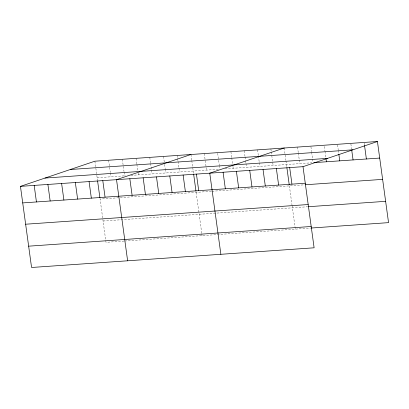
<?xml version="1.0" encoding="UTF-8"?>
<svg xmlns="http://www.w3.org/2000/svg" width="409" height="409" viewBox="0 0 409 409"><rect width="100%" height="100%" fill="white"/><g stroke="black" fill="none" stroke-linecap="round" stroke-linejoin="round"><path stroke-width="0.31" stroke-dasharray="2.04 1.53" d="M97.153 177.746L125.849 175.747M130.839 175.4L218.595 169.285M224.935 168.845L311.837 162.792M211.361 191.305L100.072 199.055L105.655 239.812M212 191.259L304.603 184.807M103.078 221.013L307.614 206.765M124.091 241.059L105.997 242.322L105.742 240.441M124.714 241.019L310.533 228.074M364.199 143.053L364.455 144.893M350.881 143.983L351.638 149.5M337.563 144.909L338.233 149.817M338.315 150.425L338.734 153.493M324.327 146.453L324.915 150.742M324.997 151.356L325.835 157.485M310.922 146.765L311.592 151.673M311.678 152.281L312.517 158.411M312.599 159.024L313.018 162.092M297.517 147.082L298.273 152.598M298.355 153.211L299.194 159.341M299.281 159.955L299.782 163.631M284.194 148.012L285.876 160.267M285.957 160.88L286.806 167.066M289.383 185.87L291.97 204.776M292.057 205.384L295.308 229.132M270.876 148.937L271.213 151.391M271.295 152.005L273.14 165.487M257.558 149.868L258.309 155.384M258.396 155.993L259.234 162.122M259.316 162.736L259.822 166.417M244.234 150.793L244.991 156.31M245.073 156.923L245.497 159.985M245.579 160.599L245.916 163.053M245.998 163.666L246.504 167.342M230.916 151.724L231.673 157.24M231.755 157.848L232.593 163.978M232.931 166.432L233.181 168.273M217.68 153.263L219.275 164.909M219.357 165.522L219.776 168.585M204.275 153.579L206.54 170.129M190.952 154.505L191.709 160.021M191.795 160.635L193.564 173.559M196.141 192.363L201.724 233.12M201.811 233.749L202.066 235.63M177.23 155.461L177.567 157.915M177.649 158.528L177.987 160.977M178.068 161.591L178.912 167.721M178.994 168.334L179.5 172.01M163.508 156.417L164.265 161.933M164.597 164.387L165.185 168.677M165.272 169.29L165.773 172.966M149.781 157.373L150.538 162.889M150.624 163.503L151.463 169.633M151.545 170.246L152.051 173.922M136.059 158.329L136.816 163.845M136.897 164.459L137.736 170.589M138.073 173.038L138.324 174.878M122.337 159.285L124.014 171.545M124.096 172.158L124.602 175.834M108.61 160.241L110.292 172.501M110.374 173.114L110.88 176.79M94.888 161.197L97.495 180.251"/><path stroke-width="0.61" d="M377.435 141.514L303.003 166.678L314.112 247.803L31.565 267.486L20.45 186.361L94.888 161.197L377.435 141.514L388.55 222.639L311.167 228.028M190.952 154.505L116.519 179.669L127.628 260.794M284.194 148.012L209.761 173.176L220.87 254.296M70.322 169.505L352.875 149.817M45.016 178.058L327.563 158.375M313.739 162.659L379.705 158.063M20.45 186.361L303.003 166.678M22.715 202.91L305.267 183.227M305.242 184.766L382.625 179.372M25.634 224.219L308.187 204.536M308.248 206.719L385.631 201.33M28.645 246.177L311.193 226.494M364.537 145.507L366.382 158.989M351.72 150.113L353.064 159.919M338.821 154.106L339.746 160.844M326.004 158.712L326.423 161.775M289.679 167.608L291.949 184.157M286.893 167.69L289.209 184.612M276.361 168.534L278.626 185.083M263.038 169.464L265.308 186.013M249.72 170.389L251.985 186.939M236.397 171.32L238.667 187.869M223.079 172.245L225.344 188.794M196.438 174.101L198.708 190.65M193.651 174.188L195.967 191.11M183.12 175.032L185.384 191.581M169.796 175.957L172.066 192.506M156.478 176.887L158.743 193.437M143.155 177.813L145.425 194.362M129.837 178.743L132.102 195.292M102.792 180.625L105.062 197.174M97.582 180.88L99.903 197.803M89.07 181.581L91.335 198.13M75.348 182.537L77.613 199.086M61.621 183.493L63.891 200.042M47.899 184.449L50.164 200.998M34.172 185.405L36.442 201.954"/></g></svg>
